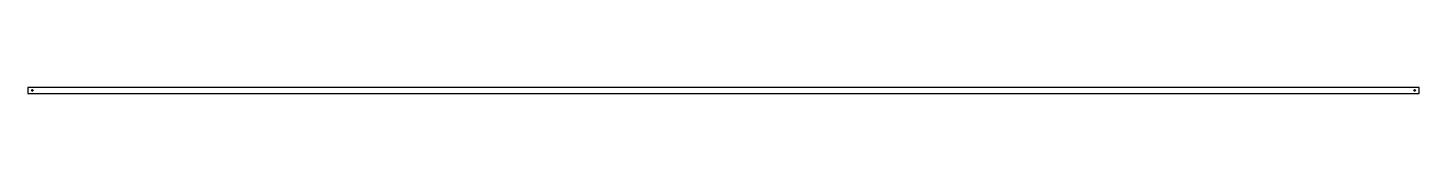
# Model space of a CAD drawing. Header units: millimetres. Extents: x 13 to 933, y 29 to 33.
import ezdxf

# ---------------------------------------------------------------- set-up
doc = ezdxf.new("R2010")
doc.units = ezdxf.units.MM
doc.header["$MEASUREMENT"] = 0

msp = doc.modelspace()

# ---------------------------------------------------------------- linework, layer by layer
msp.add_lwpolyline([(12.73, 29.07), (932.73, 29.07), (932.73, 33.07), (12.73, 33.07)], close=True)
for centre in [(15.73, 31.07), (929.73, 31.07)]:
    msp.add_circle(centre, 0.55)

doc.saveas('drawing.dxf')
